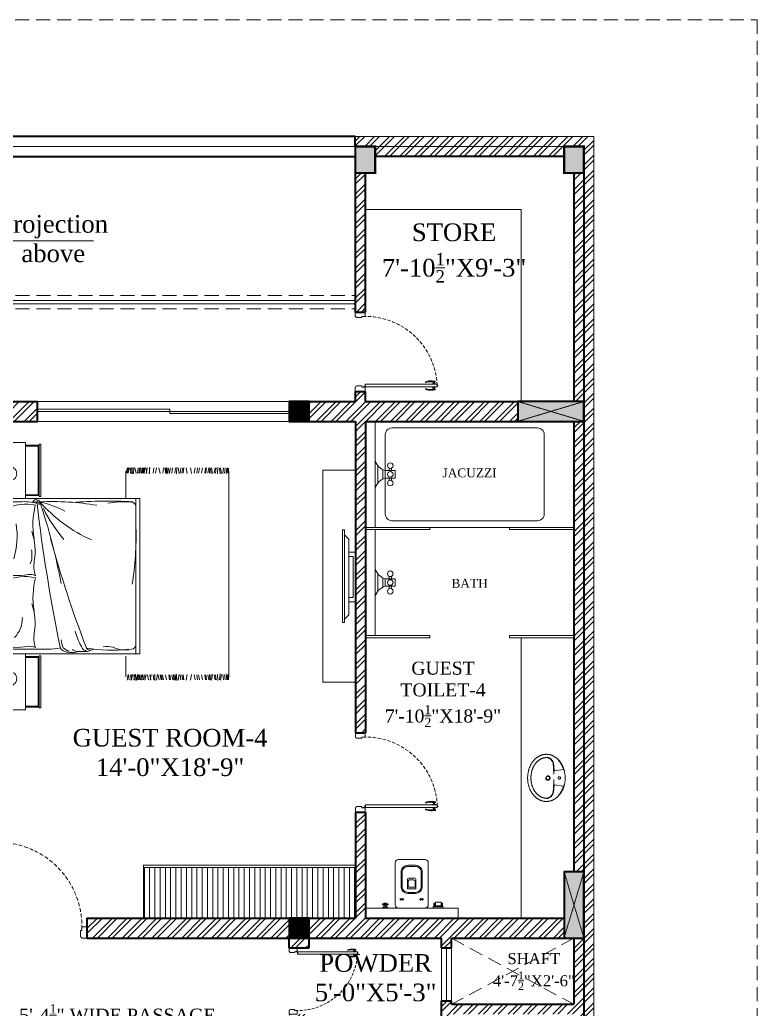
# Model space of a CAD drawing. Header units: inches. Extents: x -61 to 4103, y -308 to 989.
# Drawn here: x 2317.7 to 2651.7, y 540.9 to 989.1 of the extents above; entities that cross this region are included whole.
import ezdxf

# ---------------------------------------------------------------- set-up
doc = ezdxf.new("R2010")
doc.units = ezdxf.units.IN
doc.set_wipeout_variables(frame=1)
for name, pattern in [('$0$$0$$0$HIDDEN', [9.525, 6.35, -3.175]), ('$2$$0$HIDDEN', [0.375, 0.25, -0.125]), ('AR-01-R0-COLUMN LAYOUT$0$$0$HIDDEN', [0.375, 0.25, -0.125]), ('AR-01-R0-COLUMN LAYOUT$0$HIDDEN', [9.525, 6.35, -3.175])]:
    doc.linetypes.add(name, pattern=pattern)
doc.layers.get('0').update_dxf_attribs({"lineweight": 0})
for name, color, linetype, lineweight in [('A-BOUNDARY', 226, 'Continuous', 35), ('A-DOOR', 34, 'Continuous', 13), ('A-FIXTURE', 30, 'Continuous', 13), ('A-HATCH', 8, 'Continuous', 0), ('A-HIDDEN', 8, '$2$$0$HIDDEN', 9), ('A-PROJECTION', 4, '$0$$0$$0$HIDDEN', 9), ('A-STAIR', 5, 'Continuous', 9), ('A-TEXT', 2, 'Continuous', 13), ('A-WALL', 1, 'Continuous', 35), ('A-WINDOW', 4, 'Continuous', 9), ('AR-01-R0-COLUMN LAYOUT$0$A-COMMON WALL', 1, 'Continuous', 0), ('AR-01-R0-COLUMN LAYOUT$0$S-BEAM PLINTH', 3, 'AR-01-R0-COLUMN LAYOUT$0$HIDDEN', 9), ('AR-01-R0-COLUMN LAYOUT$0$S-COLUMN FIRST FLOOR', 6, 'Continuous', 40), ('AR-01-R0-COLUMN LAYOUT$0$S-COLUMN GROUND FLOOR', 6, 'Continuous', 40), ('AR-01-R0-COLUMN LAYOUT$0$S-COLUMN HATCH FIRST FLOOR', 8, 'Continuous', 9), ('AR-01-R0-COLUMN LAYOUT$0$S-COLUMN HATCH GROUND FLOOR', 8, 'Continuous', 9), ('AR-01-R0-COLUMN LAYOUT$0$S-COLUMN HATCH SECOND FLOOR', 8, 'Continuous', 9), ('AR-01-R0-COLUMN LAYOUT$0$S-COLUMN S.F. HIDDEN', 8, 'AR-01-R0-COLUMN LAYOUT$0$$0$HIDDEN', 9), ('AR-01-R0-COLUMN LAYOUT$0$S-COLUMN SECOND FLOOR', 6, 'Continuous', 40), ('AR-01-R0-COLUMN LAYOUT$0$S-COLUMN TERRACE FLOOR HIDDEN', 8, 'AR-01-R0-COLUMN LAYOUT$0$$0$HIDDEN', 9)]:
    doc.layers.add(name, color=color, linetype=linetype, lineweight=lineweight)
doc.layers.add('A-FURNITURE', color=35, linetype='Continuous', lineweight=13, true_color=0xab6a54)
doc.styles.add('$1$$0$STYLE1', font='romantic.ttf', dxfattribs={"height": 6})
doc.styles.get("Standard").update_dxf_attribs({"font": 'arial.ttf', "height": 9})
doc.dimstyles.get("Standard").update_dxf_attribs({"dimtxt": 18, "dimasz": 6, "dimexe": 0, "dimexo": 6, "dimgap": 0.09, "dimtad": 0, "dimtih": 1, "dimtoh": 1, "dimdec": 1, "dimzin": 0, "dimdsep": 46, "dimlunit": 4, "dimtxsty": 'Standard', "dimblk": 'OBLIQUE', "dimcen": 0.09, "dimclrd": 256, "dimclre": 256, "dimclrt": 256, "dimadec": 0, "dimazin": 0, "dimtfac": 1, "dimtdec": 1, "dimtofl": 0, "dimtmove": 1, "dimatfit": 3, "dimfxl": 1, "dimtolj": 1, "dimtzin": 0, "dimlwd": -1, "dimlwe": -1, "dimarcsym": 0})
pattern_1 = [(45, (1377.729, -0.0001), (-3.367596, 3.367596), []), (45, (1379.974, -0.0001), (-3.367596, 3.367596), [])]

# ---------------------------------------------------------------- blocks, each defined once
blk = doc.blocks.new('$1$$0$handle_')
for p, q in [((-0.75, 0), (0.75, 0)), ((-3.84, -0.87), (-3.85, -0.92)), ((-0.75, -0.13), (-0.75, 0)), ((-0.75, -0.13), (0.75, -0.13)), ((-0.31, -0.13), (-0.31, -0.13)), ((0.3, -0.96), (-0.3, -0.96)), ((-0.29, -0.15), (0.29, -0.15)), ((-0.25, -0.9), (-0.25, -0.15)), ((-0.25, -0.9), (0.25, -0.9)), ((0.25, -0.9), (0.25, -0.15)), ((0.3, -0.96), (0.34, -0.95)), ((0.31, -0.13), (0.31, -0.13)), ((0.65, -1.05), (0.65, -1.23)), ((0.75, -0.13), (0.75, 0))]:
    blk.add_line(p, q)
for centre, radius, start, end in [((-3.78, -0.93), 0.0769, 167.6781, 262.0686), ((-3.77, -0.88), 0.0769, 88.2493, 167.6781), ((-0.3, -1.42), 0.464, 90.2821, 130.7273), ((-0.29, -0.13), 0.0185, 180, 270), ((-0.25, -0.96), 0.0532, 90, 180), ((0.25, -0.96), 0.0532, 0, 90), ((0.29, -0.13), 0.0185, 270, 360), ((0.42, -1.42), 0.478, 67.3956, 98.7522), ((0.57, -1.23), 0.0769, 278.1759, 360), ((0.57, -1.05), 0.0769, 360, 67.3956)]:
    blk.add_arc(centre, radius, start, end)
for points, knots in [([(0.58, -1.31), (0.24, -1.36), (-0.53, -1.5), (-2.81, -1.58), (-3.62, -1.04), (-3.78, -1.01), (-3.79, -1.01)], [0.064651, 0.064651, 0.064651, 0.064651, 0.450521, 1.832326, 2.246212, 2.27179, 2.27179, 2.27179, 2.27179]), ([(-0.6, -1.07), (-0.61, -1.07), (-0.62, -1.07), (-0.77, -1.09), (-0.93, -1.1), (-2.42, -1.12), (-2.75, -1.11), (-3.06, -1.04), (-3.11, -1.02), (-3.21, -0.99), (-3.25, -0.97), (-3.37, -0.91), (-3.43, -0.88), (-3.56, -0.84), (-3.61, -0.82), (-3.7, -0.81), (-3.73, -0.81), (-3.77, -0.81)], [0.667145, 0.667145, 0.667145, 0.667145, 0.681098, 0.681098, 1.004571, 1.004571, 1.651515, 1.651515, 1.812419, 1.812419, 1.988171, 1.988171, 2.163922, 2.163922, 2.251194, 2.251194, 2.323653, 2.323653, 2.323653, 2.323653])]:
    blk.add_open_spline(points, degree=3, knots=knots)
blk = doc.blocks.new("$1$$0$d3'")
at = {"layer": 'A-DOOR'}
for p, q in [((-3.36, 4.49), (-3.36, 37.09)), ((-2.11, 37.09), (-3.36, 37.09)), ((-2.58, 37.09), (-2.58, 37.43)), ((-2.11, 4.49), (-2.11, 37.09)), ((-36, 0), (-36, 4.4)), ((-34.03, 4.4), (-36, 4.4)), ((-34.03, 4.4), (-34.03, 2.9)), ((-3.36, 4.49), (-2.11, 4.49)), ((-2.03, 4.4), (-2.03, 2.9)), ((-2, 4.4), (0, 4.4)), ((-0.75, 4.4), (-0.75, 4.4)), ((-0.75, 4.4), (-0.75, 4.4)), ((0, 0), (0, 4.4)), ((-34.03, 0), (-36, 0)), ((-34.03, 2.9), (-33.53, 2.9)), ((-34.03, 0.14), (-34.03, 0)), ((-33.53, 0.5), (-33.67, 0.5)), ((-33.53, 2.9), (-33.53, 0.5)), ((-2.03, 2.9), (-2.53, 2.9)), ((-2.53, 2.9), (-2.53, 0.5)), ((-2.53, 0.5), (-2.4, 0.5)), ((-2.03, 0.14), (-2.03, 0)), ((-2.03, 0), (0, 0))]:
    blk.add_line(p, q, dxfattribs=at)
at = {"layer": 'A-DOOR', "lineweight": -3}
for p, q in [((-35.5, 4.4), (-35.5, 4.4)), ((-2.08, 4.49), (-2.95, 4.49)), ((-2.95, 4.47), (-2.95, 4.49)), ((-2.08, 4.47), (-2.95, 4.47)), ((-2.02, 4.41), (-2.02, 3.54)), ((-2, 4.41), (-2, 3.54)), ((-2.02, 3.54), (-2, 3.54))]:
    blk.add_line(p, q, dxfattribs=at)
blk.add_circle((-2.02, 4.47), 0.0663, dxfattribs=at)
at = {"layer": 'A-DOOR', "linetype": '$2$$0$HIDDEN', "ltscale": 6}
blk.add_arc((-1.47, 4.55), 32.56, 92.2361, 180.2684, dxfattribs=at)
at = {"layer": 'A-DOOR'}
for centre, radius, start, end in [((-2.58, 37.09), 0.337, 90, 180), ((-34.03, 0.5), 0.362, 270, 0), ((-2.03, 0.5), 0.362, 180, 270)]:
    blk.add_arc(centre, radius, start, end, dxfattribs=at)
at = {"layer": 'A-DOOR', "extrusion": (0, 0, -1), "zscale": -1, "rotation": 90}
blk.add_blockref('$1$$0$handle_', (3.36, 35.59), dxfattribs=at)
at = {"layer": 'A-DOOR', "rotation": 90}
blk.add_blockref('$1$$0$handle_', (-2.11, 35.59), dxfattribs=at)
blk = doc.blocks.new('_Oblique')
at = {"color": 0, "linetype": 'ByBlock', "lineweight": -2}
blk.add_line((-0.5, -0.5), (0.5, 0.5), dxfattribs=at)
blk = doc.blocks.new('$1$$0$AK-BASE PLANS$0$$0$$0$Health Faucet-plan')
for p, q in [((0, 50.8), (69.9, 50.8)), ((12.5, 44.4), (57.4, 44.4)), ((47.1, 31.7), (22.9, 31.7)), ((25.4, 15.9), (19.1, 15.9)), ((25.4, 9.5), (19.1, 9.5)), ((44.4, 15.9), (50.8, 15.9)), ((44.4, 9.5), (50.8, 9.5))]:
    blk.add_line(p, q)
blk.add_lwpolyline([(25.4, 25.4), (25.4, 0), (44.4, 0), (44.4, 25.4)], close=True)
for centre in [(12.7, 12.7), (34.9, 12.7), (57.2, 12.7)]:
    blk.add_circle(centre, 7.1)
for centre, start, end in [((-9.5, 15.9), 15.2551, 74.7449), ((79.4, 15.9), 105.2551, 164.7449)]:
    blk.add_arc(centre, 36.2, start, end)
blk = doc.blocks.new('$0$AK-BASE PLANS$0$$0$$0$aalisie dot')
at = {"ltscale": 0.6}
for p, q in [((326403.3, 156595.6), (326409.2, 156595.6)), ((326406.4, 156598.9), (326406.4, 156592.2)), ((326410.4, 156595.6), (326416.4, 156595.6)), ((326413.6, 156598.9), (326413.6, 156592.2)), ((326472.3, 156595.6), (326478.3, 156595.6)), ((326475.4, 156598.9), (326475.4, 156592.2)), ((326479.5, 156595.6), (326485.4, 156595.6)), ((326482.6, 156598.9), (326482.6, 156592.2))]:
    blk.add_line(p, q, dxfattribs=at)
for points in [[(326399.1, 156626.5), (326490.5, 156626.5, -0.414214), (326502.5, 156614.5), (326502.5, 156468.6, -0.414214), (326490.5, 156456.6), (326399.1, 156456.6, -0.414214), (326387.1, 156468.6), (326387.1, 156614.5, -0.414214)], [(326431.4, 156575.1), (326457.7, 156575.1, -0.414214), (326481.7, 156551.1), (326481.7, 156500.8, -0.414214), (326457.7, 156476.8), (326431.4, 156476.8, -0.414214), (326407.4, 156500.8), (326407.4, 156551.1, -0.414214)], [(326431.4, 156571.3), (326457.7, 156571.3, -0.414214), (326477.9, 156551.1), (326477.9, 156500.8, -0.414214), (326457.7, 156480.7), (326431.4, 156480.7, -0.414214), (326411.3, 156500.8), (326411.3, 156551.1, -0.414214)], [(326432.7, 156559.4), (326456.6, 156559.4, -0.414214), (326459.6, 156556.4), (326459.6, 156527.5, -0.414214), (326453.6, 156521.5), (326435.7, 156521.5, -0.414214), (326429.7, 156527.5), (326429.7, 156556.4, -0.414214)], [(326435.1, 156553.4), (326454.1, 156553.5, -0.415414), (326457.1, 156550.5), (326457.1, 156533.6, -0.413014), (326451.1, 156527.6), (326438.1, 156527.6, -0.415414), (326432.1, 156533.6), (326432.1, 156550.4, -0.413014)]]:
    blk.add_lwpolyline(points, format="xyb", close=True, dxfattribs=at)
for centre in [(326406.4, 156595.6), (326413.6, 156595.6), (326475.4, 156595.6), (326482.6, 156595.6)]:
    blk.add_circle(centre, 2.41, dxfattribs=at)
blk = doc.blocks.new('$0$AK-BASE PLANS$0$$0$$0$Health Faucet-plan')
for p, q in [((0, 50.8), (69.9, 50.8)), ((12.5, 44.4), (57.4, 44.4)), ((25.4, 15.9), (19.1, 15.9)), ((25.4, 9.5), (19.1, 9.5)), ((47.1, 31.7), (22.9, 31.7)), ((44.4, 15.9), (50.8, 15.9)), ((44.4, 9.5), (50.8, 9.5))]:
    blk.add_line(p, q)
blk.add_lwpolyline([(25.4, 25.4), (25.4, 0), (44.4, 0), (44.4, 25.4)], close=True)
for centre in [(12.7, 12.7), (34.9, 12.7), (57.2, 12.7)]:
    blk.add_circle(centre, 7.1)
for centre, start, end in [((-9.5, 15.9), 15.2551, 74.7449), ((79.4, 15.9), 105.25512, 164.74488)]:
    blk.add_arc(centre, 36.2, start, end)
blk = doc.blocks.new('$0$AK-BASE PLANS$0$$0$$0$A$C0BFF59D6')
at = {"linetype": 'Continuous'}
blk.add_wipeout([(19, 9), (75, 9), (75, 28), (71, 28), (71, 32), (93, 32), (93, 118), (38, 118), (38, 32), (61, 32), (61, 28), (56, 28), (56, 19), (19, 19), (19, 131), (56, 131), (56, 122), (61, 122), (61, 118), (71, 118), (71, 122), (75, 122), (75, 141), (19, 141), (19, 150), (0, 150), (0, 0), (19, 0)], dxfattribs=at)
for p, q in [((19, 141), (75, 141)), ((56, 131), (19, 131)), ((56, 19), (19, 19)), ((19, 9), (75, 9)), ((56, 122), (56, 131)), ((75, 122), (56, 122)), ((56, 28), (56, 19)), ((75, 28), (56, 28)), ((61, 122), (61, 118)), ((61, 32), (61, 28)), ((71, 122), (71, 118)), ((71, 32), (71, 28)), ((75, 141), (75, 122)), ((75, 9), (75, 28))]:
    blk.add_line(p, q)
for points in [[(19, 150), (0, 150), (0, 0), (19, 0)], [(93, 32), (38, 32), (38, 118), (93, 118)]]:
    blk.add_lwpolyline(points, close=True)
blk = doc.blocks.new('$0$AK-BASE PLANS$0$$0$$0$WA. CLOSET')
at = {"ltscale": 0.7, "extrusion": (0, 0, -1)}
for name, p, xscale, yscale, zscale, rotation in [('$0$AK-BASE PLANS$0$$0$$0$A$C0BFF59D6', (604390.94, 687904.28), 0.0299828199204082, 0.0299828199204082, -0.0299828199204082, 359.9999767286116), ('$0$AK-BASE PLANS$0$$0$$0$aalisie dot', (624743.16, 645475.92), 0.1299411421641707, 0.1299411421641707, -0.1299411421641707, 90)]:
    blk.add_blockref(name, p, dxfattribs=dict(at, xscale=xscale, yscale=yscale, zscale=zscale, rotation=rotation))
at = {"ltscale": 0.7, "xscale": 0.0449742297225058, "yscale": 0.0449742297225058, "zscale": 0.0449742297225058, "rotation": 270}
blk.add_blockref('$0$AK-BASE PLANS$0$$0$$0$Health Faucet-plan', (-604393.22, 687884.1), dxfattribs=at)
blk = doc.blocks.new('$1$$0$DC XVS')
at = {"linetype": '$2$$0$HIDDEN', "ltscale": 20}
blk.add_lwpolyline([(42965.79, -4769.5, -0.120605), (42968.95, -4770.26, -0.10507), (42971.81, -4772.61, -0.088649), (42973.64, -4775.97, -0.079738), (42974.32, -4780.16, -0.079738), (42973.66, -4784.36, -0.088649), (42971.85, -4787.73, -0.10507), (42968.99, -4790.09, -0.120605), (42965.84, -4790.87, -0.120605), (42962.69, -4790.11, -0.10507), (42959.82, -4787.75, -0.088649), (42958, -4784.39, -0.079738), (42957.32, -4780.2, -0.079738), (42957.98, -4776.01, -0.088649), (42959.79, -4772.64, -0.10507), (42962.65, -4770.27, -0.120605)], format="xyb", close=True, dxfattribs=at)
for points in [[(42966.19, -4789.36, -0.017243), (42965.84, -4789.37, -0.120605), (42963.38, -4788.78, -0.10507), (42961, -4786.82, -0.088649), (42959.42, -4783.92, -0.079738), (42958.82, -4780.2, -0.079738), (42959.41, -4776.48, -0.088649), (42960.97, -4773.57, -0.10507), (42963.34, -4771.6, -0.120605), (42965.8, -4771, -0.120605)], [(42971.32, -4772.31, -0.016805), (42971.7, -4772.76, -0.092161), (42973.52, -4776.2, -0.435128), (42973.39, -4776.43), (42969.68, -4776.98, -0.396344), (42969.27, -4776.55, 0.011856), (42969.06, -4773.81, 0.340407), (42965.81, -4770.81)], [(42971.32, -4788.06, 0.016805), (42971.7, -4787.61, 0.092161), (42973.52, -4784.17, 0.435128), (42973.39, -4783.93), (42969.68, -4783.39, 0.44775), (42969.3, -4783.66, -0.015365), (42969.02, -4786.93, -0.272514), (42966.23, -4789.54, -0.272514)]]:
    blk.add_lwpolyline(points, format="xyb", dxfattribs=at)
for centre, radius in [((42966.47, -4780.14), 0.991), ((42966.47, -4780.14), 0.789), ((42971.72, -4780.18), 0.542)]:
    blk.add_circle(centre, radius, dxfattribs=at)
for centre, radius, start, end in [((42965.51, -4774.37), 3.38, 1.2814, 85.1225), ((42908.69, -4780.33), 60.51, 353.7877, 5.7231), ((42965.4, -4785.87), 3.58, 282.7297, 343.7047)]:
    blk.add_arc(centre, radius, start, end, dxfattribs=at)
blk = doc.blocks.new('$0$A$C0B687EDD')
at = {"color": 8}
for p, q in [((54.97, 134.52), (55.56, 131.41)), ((56.09, 134.37), (55.65, 131.56)), ((57.28, 134.37), (56.83, 131.56)), ((56.98, 134.52), (57.58, 131.41)), ((57.34, 134.52), (57.93, 131.41)), ((59.02, 134.37), (58.58, 131.56)), ((58.61, 134.52), (59.21, 131.41)), ((59.86, 134.37), (59.41, 131.56)), ((59.61, 134.67), (59.46, 131.26)), ((59.95, 134.52), (60.54, 131.41)), ((60.35, 134.52), (60.95, 131.41)), ((61.19, 134.37), (60.75, 131.56)), ((61.83, 134.37), (61.39, 131.56)), ((61.87, 134.37), (61.43, 131.56)), ((62.23, 134.37), (61.78, 131.56)), ((63.06, 134.37), (62.61, 131.56)), ((62.76, 134.52), (63.35, 131.41)), ((63.86, 134.37), (63.41, 131.56)), ((64.8, 134.37), (64.35, 131.56)), ((64.61, 134.52), (65.2, 131.41)), ((66.53, 134.37), (66.09, 131.56)), ((67.72, 134.37), (67.27, 131.56)), ((67.42, 134.52), (68.01, 131.41)), ((69.46, 134.37), (69.01, 131.56)), ((70.05, 134.67), (69.9, 131.26)), ((70.79, 134.52), (71.38, 131.41)), ((72.27, 134.37), (71.83, 131.56)), ((73.31, 134.37), (72.86, 131.56)), ((73.9, 134.37), (73.46, 131.56)), ((74.64, 134.37), (74.2, 131.56)), ((76.27, 134.37), (75.83, 131.56)), ((77.9, 134.37), (77.46, 131.56)), ((78.49, 134.37), (78.05, 131.56)), ((79.68, 134.37), (79.23, 131.56)), ((80.21, 134.4), (80.02, 131.48)), ((80.42, 134.52), (81.01, 131.41)), ((81.23, 134.37), (80.78, 131.56)), ((81.16, 134.52), (81.75, 131.41)), ((81.82, 134.67), (81.67, 131.26)), ((82.56, 134.52), (83.15, 131.41)), ((84.04, 134.37), (83.6, 131.56)), ((85.08, 134.37), (84.63, 131.56)), ((85.67, 134.37), (85.23, 131.56)), ((86.86, 134.52), (87.45, 131.41)), ((89.23, 134.52), (89.82, 131.41)), ((91.74, 134.37), (91.3, 131.56)), ((93.08, 134.37), (92.63, 131.56)), ((94.12, 134.37), (93.67, 131.56)), ((95.74, 134.37), (95.3, 131.56)), ((97.37, 134.37), (96.93, 131.56)), ((97.97, 134.37), (97.52, 131.56)), ((99.15, 134.37), (98.71, 131.56)), ((99.68, 134.4), (99.49, 131.48)), ((99.89, 134.52), (100.48, 131.41)), ((100.63, 134.52), (101.23, 131.41)), ((102.56, 134.37), (102.11, 131.56)), ((103.15, 134.37), (102.71, 131.56)), ((104.04, 134.67), (103.89, 131.26)), ((104.99, 134.28), (105.26, 131.14)), ((105.52, 134.52), (106.11, 131.41)), ((107.08, 134.4), (106.82, 131.4)), ((108.04, 134.37), (107.6, 131.56)), ((108.86, 134.32), (108.64, 131.18)), ((109.23, 134.37), (109.23, 131.71)), ((109.74, 134.28), (109.78, 131.36)), ((54.23, 132.7), (54.23, 121.49)), ((109.91, 132.7), (109.91, 21.45)), ((54.23, 36.25), (54.23, 21.45)), ((55.04, 19.78), (54.6, 22.59)), ((55.58, 19.78), (55.14, 22.59)), ((56.08, 19.78), (55.63, 22.59)), ((56.52, 19.63), (57.11, 22.74)), ((57.21, 19.78), (56.77, 22.59)), ((57.26, 19.78), (56.82, 22.59)), ((57.26, 19.78), (56.82, 22.59)), ((57.8, 19.48), (57.66, 22.89)), ((58.74, 19.78), (58.3, 22.59)), ((58.6, 19.48), (58.45, 22.89)), ((59.24, 19.63), (59.84, 22.74)), ((60.97, 19.78), (60.52, 22.59)), ((61.76, 19.78), (61.32, 22.59)), ((62.3, 19.78), (61.85, 22.59)), ((63.1, 19.78), (62.65, 22.59)), ((63.6, 19.78), (63.15, 22.59)), ((63.63, 19.63), (64.22, 22.74)), ((64.13, 19.78), (63.69, 22.59)), ((64.64, 19.78), (64.19, 22.59)), ((65.08, 19.63), (65.67, 22.74)), ((65.76, 19.78), (65.32, 22.59)), ((65.82, 19.78), (65.38, 22.59)), ((65.82, 19.78), (65.38, 22.59)), ((67.3, 19.78), (66.86, 22.59)), ((67.15, 19.48), (67.01, 22.89)), ((69.52, 19.78), (69.08, 22.59)), ((70.86, 19.78), (70.41, 22.59)), ((72.19, 19.63), (72.78, 22.74)), ((74.71, 19.78), (74.26, 22.59)), ((75.3, 19.63), (75.89, 22.74)), ((75.89, 19.63), (76.49, 22.74)), ((76.49, 19.63), (77.08, 22.74)), ((77.23, 19.63), (77.82, 22.74)), ((78.41, 19.78), (77.97, 22.59)), ((79.6, 19.78), (79.15, 22.59)), ((81.23, 19.78), (80.78, 22.59)), ((81.82, 19.48), (81.67, 22.89)), ((82.56, 19.63), (83.15, 22.74)), ((84.04, 19.78), (83.6, 22.59)), ((85.08, 19.78), (84.63, 22.59)), ((85.67, 19.78), (85.23, 22.59)), ((86.86, 19.63), (87.45, 22.74)), ((89.23, 19.63), (89.82, 22.74)), ((91.74, 19.78), (91.3, 22.59)), ((93.08, 19.78), (92.63, 22.59)), ((94.12, 19.78), (93.67, 22.59)), ((95.74, 19.78), (95.3, 22.59)), ((97.37, 19.78), (96.93, 22.59)), ((97.97, 19.78), (97.52, 22.59)), ((99.15, 19.78), (98.71, 22.59)), ((99.68, 19.75), (99.49, 22.67)), ((99.89, 19.63), (100.48, 22.74)), ((100.63, 19.63), (101.23, 22.74)), ((102.56, 19.78), (102.11, 22.59)), ((103.15, 19.78), (102.71, 22.59)), ((104.04, 19.48), (103.89, 22.89)), ((104.99, 19.87), (105.26, 23.01)), ((105.52, 19.63), (106.11, 22.74)), ((107.08, 19.75), (106.82, 22.75)), ((108.04, 19.78), (107.6, 22.59)), ((108.86, 19.83), (108.64, 22.98)), ((109.23, 19.78), (109.23, 22.44)), ((109.74, 19.87), (109.78, 22.79))]:
    blk.add_line(p, q, dxfattribs=at)
blk = doc.blocks.new('$0$A$C30F54236')
at = {"true_color": 0xc2c2c2}
for points in [[(5.54, 155.54), (5.54, 152.89), (8.21, 152.89, -0.019811), (7.22, 155.02), (7.67, 155.02, 0.019811), (8.66, 152.89), (10.13, 152.89), (10.13, 155.54)], [(5.54, 25.03), (5.54, 27.68), (8.21, 27.68, 0.019811), (7.22, 25.55), (7.67, 25.55, -0.019811), (8.66, 27.68), (10.13, 27.68), (10.13, 25.03)]]:
    blk.add_hatch(color=9, dxfattribs=at).paths.add_polyline_path(points)
at = {"linetype": 'Continuous'}
h = blk.add_hatch(color=256, dxfattribs=at)
h.dxf.hatch_style = 1
h.set_gradient(color1=(167, 169, 175), one_color=1, tint=1)
h.paths.add_polyline_path([(7.67, 155.02), (7.22, 155.02, 0.087529), (12.78, 146.36, -0.076338), (13, 146.61, -0.084644)])
h = blk.add_hatch(color=256, dxfattribs=at)
h.dxf.hatch_style = 1
h.set_gradient(color1=(37, 40, 142), tint=1, name='INVSPHERICAL')
h.paths.add_polyline_path([(14.81, 145.76, 1), (12.6, 145.76, 1)])
h = blk.add_hatch(color=256, dxfattribs=at)
h.dxf.hatch_style = 1
h.set_gradient(color1=(167, 169, 175), one_color=1, tint=1)
h.paths.add_polyline_path([(7.67, 25.55), (7.22, 25.55, -0.087529), (12.78, 34.22, 0.076338), (13, 33.97, 0.084644)])
h = blk.add_hatch(color=256, dxfattribs=at)
h.dxf.hatch_style = 1
h.set_gradient(color1=(37, 40, 142), tint=1, name='INVSPHERICAL')
h.paths.add_polyline_path([(14.81, 34.82, -1), (12.6, 34.82, -1)])
for p, q in [((22.26, 162.57), (0, 162.57)), ((0, 162.57), (0, 132.33)), ((22.26, 132.33), (22.26, 162.57)), ((22.26, 161.09), (29.68, 161.09)), ((22.26, 160.6), (29.68, 160.6)), ((29.18, 160.6), (29.18, 134.31)), ((29.68, 133.32), (29.68, 161.58)), ((29.68, 161.58), (30.57, 161.58)), ((30.57, 161.58), (30.57, 133.32)), ((22.26, 134.31), (29.68, 134.31)), ((22.26, 133.81), (29.68, 133.81)), ((0, 48.25), (0, 132.33)), ((0, 132.33), (84.16, 132.33)), ((2.13, 48.25), (2.13, 132.33)), ((34.55, 129.85), (4.11, 129.85)), ((30.57, 133.32), (29.68, 133.32)), ((55.46, 131.09), (50.6, 131.09)), ((56.31, 130.94), (59.25, 129.85)), ((82.03, 48.25), (82.03, 132.33)), ((84.16, 48.25), (84.16, 132.33)), ((0, 48.25), (84.16, 48.25)), ((0, 18), (0, 48.25)), ((22.26, 48.25), (22.26, 18)), ((22.26, 46.76), (29.68, 46.76)), ((22.26, 46.27), (29.68, 46.27)), ((29.18, 19.98), (29.18, 46.27)), ((29.68, 47.26), (29.68, 18.99)), ((30.57, 47.26), (29.68, 47.26)), ((30.57, 18.99), (30.57, 47.26)), ((22.26, 18), (0, 18)), ((22.26, 19.98), (29.68, 19.98)), ((22.26, 19.48), (29.68, 19.48)), ((29.68, 18.99), (30.57, 18.99))]:
    blk.add_line(p, q)
for p, q in [((7.22, 155.02), (7.67, 155.02)), ((7.22, 25.55), (7.67, 25.55))]:
    blk.add_line(p, q, dxfattribs=at)
for points in [[(8.34, 152.65), (5.3, 152.65), (5.3, 155.72), (10.37, 155.72), (10.37, 152.65), (8.79, 152.65)], [(8.21, 152.89), (5.54, 152.89), (5.54, 155.54), (10.13, 155.54), (10.13, 152.89), (8.66, 152.89)], [(8.21, 152.89), (8.2, 152.89)], [(8.34, 152.65), (8.33, 152.65)], [(8.34, 27.92), (5.3, 27.92), (5.3, 24.85), (10.37, 24.85), (10.37, 27.92), (8.79, 27.92)], [(8.21, 27.68), (5.54, 27.68), (5.54, 25.03), (10.13, 25.03), (10.13, 27.68), (8.66, 27.68)], [(8.21, 27.68), (8.2, 27.68)], [(8.34, 27.92), (8.33, 27.92)]]:
    blk.add_lwpolyline(points, dxfattribs=at)
for centre in [(13.71, 145.76), (13.71, 34.82)]:
    blk.add_circle(centre, 1.1, dxfattribs=at)
for centre, radius, start, end in [((34.56, 166.45), 29.63, 202.6879, 222.697), ((35.01, 166.45), 29.63, 202.6879, 222.0407), ((13.71, 145.76), 3.81, 134.9473, 129.517), ((13.71, 34.82), 3.81, 230.483, 225.0527), ((34.56, 14.13), 29.63, 137.303, 157.3121), ((35.01, 14.13), 29.63, 137.9593, 157.3121)]:
    blk.add_arc(centre, radius, start, end, dxfattribs=at)
for centre, radius, start, end in [((4.11, 127.38), 2.47, 90, 143.1301), ((55.42, 122.57), 52.71, 173.1414, 192.4248), ((5.38, 132.08), 3.95, 234.3788, 285.1988), ((9.28, 117.72), 10.93, 77.312, 105.1988), ((17.31, 90.85), 37.95, 80.3711, 104.26), ((24.72, 134.53), 6.35, 260.3711, 296.9649), ((44.03, 123.64), 17.24, 162.3598, 189.3926), ((959.93, -58.92), 937.88, 168.47703, 173.27201), ((34.13, 98.44), 31.42, 77.089, 89.2313), ((688.47, -112.06), 677.63, 159.18683, 164.40799), ((44.34, 127.73), 3.46, 102.8827, 168.3869), ((53.2, 124.06), 11.61, 155.0339, 176.464), ((46.55, 125.78), 5.01, 94.6849, 140.5984), ((47.49, 113.97), 17.58, 76.9286, 102.8827), ((50.92, 125.77), 5.33, 86.6017, 127.7302), ((79.65, 112.89), 31.24, 148.0112, 166.8651), ((55.05, 128.31), 2.2, 89.0101, 149.2976), ((57.4, 127.9), 2.47, 69.7541, 160.6724), ((69.33, 41.26), 89.01, 84.4343, 99.0878), ((55.46, 128.62), 2.47, 69.7541, 90), ((55.46, 128.62), 2.47, 69.7541, 90), ((66.36, 144.88), 16.49, 262.4747, 281.3425), ((76.33, 114.14), 16.04, 78.3719, 114.7739), ((79.56, 127.38), 2.47, 360, 90), ((6.02, 113.18), 14.56, 357.8295, 45.0098), ((-3.88, 115.72), 31.32, 340.3559, 9.3926), ((74.6, 97.18), 71.82, 164.8925, 184.682), ((69.15, 101.94), 42.83, 170.3266, 194.5973), ((4.52, 87.53), 4.07, 65.7877, 111.7124), ((9.62, 98.87), 8.36, 245.7877, 292.8808), ((22.03, 115.73), 25.23, 245.118, 282.9862), ((14.52, 87.25), 4.25, 69.0161, 112.8808), ((-253.26, 147.62), 299.55, 340.9969, 349.728), ((-75.69, 68.64), 157.79, 358.3066, 9.4832), ((94.09, 80.97), 91.46, 174.3095, 188.9414), ((5.38, 93.25), 3.95, 234.3788, 285.1988), ((9.28, 78.89), 10.93, 77.312, 105.1988), ((17.31, 52.02), 37.95, 80.3711, 104.26), ((24.72, 95.7), 6.35, 260.3711, 296.9649), ((44.03, 84.81), 17.24, 162.3598, 189.3926), ((-23.23, 68.73), 40.96, 350.432, 17.2702), ((13.09, 78.83), 12.7, 347.148, 22.3825), ((-4.85, 76.81), 32.29, 340.6572, 9.2501), ((45.69, 57.45), 42.97, 161.0292, 188.0146), ((70.23, 62.54), 43.96, 170.1438, 194.1009), ((92.31, -5.18), 83.31, 114.3833, 138.4532), ((123.99, 5.02), 104.17, 141.0376, 152.0856), ((22.68, 76.46), 25.12, 243.3319, 281.2891), ((13.1, 116.73), 68.75, 284.1894, 296.3096), ((4.11, 52.7), 2.47, 216.8699, 270), ((10.69, 27.08), 25.52, 82.4611, 107.1991), ((5.17, -633.13), 683.36, 88.8115, 90.08963), ((21.54, 75.47), 25.48, 265.0554, 285.8557), ((28.12, 50.98), 2.05, 196.3005, 333.9382), ((27.5, 51.17), 1.03, 219.3958, 348.1256), ((27.63, 51.57), 2.05, 292.6052, 4.4989), ((36.44, 198.18), 148.24, 267.4941, 279.5094), ((66.31, 274.56), 224.89, 265.2366, 273.5679), ((75.64, 98.07), 48.01, 259.3769, 274.6915), ((79.56, 52.7), 2.47, 270, 360)]:
    blk.add_arc(centre, radius, start, end)
at = {"color": 8}
blk.add_blockref('$0$A$C0B687EDD', (22.26, 12), dxfattribs=at)

msp = doc.modelspace()

# ---------------------------------------------------------------- hatches: boundary and pattern name
at = {"layer": 'A-FURNITURE'}
h = msp.add_hatch(dxfattribs=at)
h.set_pattern_fill('ANSI31', color=256, scale=0.75, angle=45)
h.set_pattern_definition([(90, (2421.7288, 593.689), (-2.38125, 4e-16), [])])
h.paths.add_polyline_path([(2373.73, 605.19), (2469.73, 605.19), (2469.73, 582.19), (2373.73, 582.19)])
at = {"layer": 'A-HATCH'}
h = msp.add_hatch(dxfattribs=at)
h.set_pattern_fill('ANSI32', color=256, scale=0.5)
h.set_pattern_definition([(45, (2508.729, 468.0944), (-3.367596, 3.367596), []), (45, (2510.974, 468.0944), (-3.367596, 3.367596), [])])
h.paths.add_polyline_path([(2469.66, 936.19), (2577.73, 936.19), (2577.73, 0), (2573.23, 0), (2573.23, 24), (2568.73, 24), (2568.73, 267.19), (2573.23, 267.19), (2573.23, 285.19), (2568.73, 285.19), (2568.73, 420.19), (2573.23, 420.19), (2573.23, 438.19), (2568.73, 438.19), (2568.73, 538.69), (2513.23, 538.69), (2513.23, 501.19), (2444.23, 501.19), (2444.23, 486.19), (2448.73, 486.19), (2448.73, 459.19), (2444.23, 459.19), (2444.23, 444.19), (2439.73, 444.19), (2439.73, 538.69), (2448.72, 538.69), (2448.73, 510.19), (2508.73, 510.19), (2508.73, 544.69), (2513.23, 544.69), (2513.23, 543.19), (2568.73, 543.19), (2568.73, 573.19), (2573.23, 573.19), (2573.23, 603.19), (2568.73, 603.19), (2568.73, 807.19), (2573.23, 807.19), (2573.23, 816.19), (2568.73, 816.19), (2568.73, 919.69), (2573.23, 919.69), (2573.23, 931.69), (2564.23, 931.69), (2564.23, 927.19), (2478.66, 927.19), (2478.66, 931.69), (2469.66, 931.69)])
h = msp.add_hatch(dxfattribs=at)
h.set_pattern_fill('ANSI32', color=256, scale=0.5)
h.set_pattern_definition(pattern_1)
h.paths.add_polyline_path([(2474.16, 919.69), (2469.66, 919.69), (2469.66, 856.69), (2474.16, 856.69)])
h = msp.add_hatch(dxfattribs=at)
h.set_pattern_fill('ANSI32', color=256, scale=0.5)
h.set_pattern_definition([(45, (2494.428, 741.9386), (-3.3676, 3.3676), []), (45, (2496.673, 741.9386), (-3.3676, 3.3676), [])])
edge = h.paths.add_edge_path()
edge.add_line((2445.63, 807.19), (2445.63, 816.19))
edge.add_line((2445.63, 816.19), (2469.66, 816.19))
edge.add_line((2469.66, 816.19), (2469.66, 820.69))
edge.add_line((2469.66, 820.69), (2474.16, 820.69))
edge.add_line((2474.16, 820.69), (2474.16, 816.19))
edge.add_line((2474.16, 816.19), (2543.23, 816.19))
edge.add_line((2543.23, 816.19), (2543.23, 807.19))
edge.add_line((2543.23, 807.19), (2474.23, 807.19))
edge.add_line((2474.23, 807.19), (2474.23, 666.19))
edge.add_line((2474.23, 666.19), (2469.73, 666.19))
edge.add_line((2469.73, 666.19), (2469.73, 807.19))
edge.add_line((2469.73, 807.19), (2445.63, 807.19))
h = msp.add_hatch(dxfattribs=at)
h.set_pattern_fill('ANSI32', color=256, scale=0.5)
h.set_pattern_definition(pattern_1)
h.paths.add_polyline_path([(2325.63, 816.19), (2301.59, 816.19), (2301.59, 807.19), (2325.63, 807.19)])
h = msp.add_hatch(dxfattribs=at)
h.set_pattern_fill('ANSI32', color=256, scale=0.5)
h.set_pattern_definition([(45, (2456.1614, 597.9387), (-3.3676, 3.3676), []), (45, (2458.4065, 597.9387), (-3.3676, 3.3676), [])])
h.paths.add_polyline_path([(2469.73, 630.19), (2474.23, 630.19), (2474.23, 582.19), (2489.23, 582.19), (2489.23, 582.19), (2547.96, 582.19), (2549.23, 582.19), (2564.23, 582.19), (2564.23, 573.19), (2513.23, 573.19), (2513.23, 568.69), (2508.73, 568.69), (2508.73, 573.19), (2448.73, 573.19), (2448.73, 568.69), (2439.73, 568.69), (2439.73, 573.19), (2348.09, 573.19), (2348.09, 582.19), (2469.73, 582.19)])
at = {"layer": 'AR-01-R0-COLUMN LAYOUT$0$S-COLUMN HATCH FIRST FLOOR', "linetype": 'ByBlock'}
h = msp.add_hatch(color=256, dxfattribs=at)
h.dxf.hatch_style = 1
h.paths.add_polyline_path([(2478.66, 919.69), (2478.66, 931.69), (2469.66, 931.69), (2469.66, 919.69)])
h = msp.add_hatch(color=256, dxfattribs=at)
h.dxf.hatch_style = 1
h.paths.add_polyline_path([(2564.23, 931.69), (2564.23, 919.69), (2573.23, 919.69), (2573.23, 931.69)])
h = msp.add_hatch(color=256, dxfattribs=at)
h.dxf.hatch_style = 1
h.paths.add_polyline_path([(2573.23, 807.19), (2573.23, 816.19), (2543.23, 816.19), (2543.23, 807.19)])
h = msp.add_hatch(color=256, dxfattribs=at)
h.dxf.hatch_style = 1
h.paths.add_polyline_path([(2573.23, 603.19), (2564.23, 603.19), (2564.23, 573.19), (2573.23, 573.19)])
at = {"layer": 'AR-01-R0-COLUMN LAYOUT$0$S-COLUMN HATCH GROUND FLOOR', "linetype": 'ByBlock'}
for points in [[(2478.66, 919.69), (2478.66, 931.69), (2469.66, 931.69), (2469.66, 919.69)], [(2564.23, 931.69), (2564.23, 919.69), (2573.23, 919.69), (2573.23, 931.69)], [(2573.23, 807.19), (2573.23, 816.19), (2543.23, 816.19), (2543.23, 807.19)], [(2573.23, 603.19), (2564.23, 603.19), (2564.23, 573.19), (2573.23, 573.19)]]:
    msp.add_hatch(color=256, dxfattribs=at).paths.add_polyline_path(points)
at = {"layer": 'AR-01-R0-COLUMN LAYOUT$0$S-COLUMN HATCH SECOND FLOOR', "linetype": 'ByBlock'}
h = msp.add_hatch(color=256, dxfattribs=at)
h.dxf.hatch_style = 1
h.paths.add_polyline_path([(2573.23, 807.19), (2573.23, 816.19), (2543.23, 816.19), (2543.23, 807.19)])
h = msp.add_hatch(color=256, dxfattribs=at)
h.dxf.hatch_style = 1
h.paths.add_polyline_path([(2573.23, 603.19), (2564.23, 603.19), (2564.23, 573.19), (2573.23, 573.19)])
at = {"layer": 'AR-01-R0-COLUMN LAYOUT$0$S-COLUMN SECOND FLOOR', "linetype": 'ByBlock'}
h = msp.add_hatch(dxfattribs=at)
h.set_pattern_fill('ANSI31', color=1, scale=0.1, style=0)
h.set_pattern_definition([(45, (3259.15582, 24.0037), (-0.2245064, 0.2245064), [])])
h.paths.add_polyline_path([(2448.73, 811.69), (2448.73, 816.19), (2444.23, 816.19), (2439.73, 816.19), (2439.73, 807.19), (2448.73, 807.19)])
h = msp.add_hatch(dxfattribs=at)
h.set_pattern_fill('ANSI31', color=1, scale=0.1, style=0)
h.set_pattern_definition([(45, (3259.15582, -209.9963), (-0.2245064, 0.2245064), [])])
h.paths.add_polyline_path([(2448.73, 577.69), (2448.73, 582.19), (2444.23, 582.19), (2439.73, 582.19), (2439.73, 573.19), (2448.73, 573.19)])

# ---------------------------------------------------------------- linework, layer by layer
at = {"layer": 'A-BOUNDARY'}
for p, q in [((2469.66, 936.19), (2087.09, 936.19)), ((2087.09, 927.19), (2469.66, 927.19))]:
    msp.add_line(p, q, dxfattribs=at)
at = {"layer": 'A-FIXTURE'}
for p, q in [((2478.73, 759.19), (2478.73, 807.19)), ((2478.73, 710.19), (2478.73, 758.19)), ((2503.48, 759.19), (2539.48, 759.19)), ((2544.73, 709.19), (2544.73, 582.19)), ((2474.23, 586.69), (2516.23, 586.69)), ((2516.23, 586.69), (2516.23, 582.19))]:
    msp.add_line(p, q, dxfattribs=at)
msp.add_lwpolyline([(2552.23, 804.19), (2486.23, 804.19, 0.414214), (2483.23, 801.19), (2483.23, 765.19, 0.414214), (2486.23, 762.19), (2552.23, 762.19, 0.414214), (2555.23, 765.19), (2555.23, 801.19, 0.414214)], format="xyb", close=True, dxfattribs=at)
at = {"layer": 'A-FIXTURE', "color": 4}
for points in [[(2474.23, 759.19), (2503.48, 759.19), (2503.48, 758.19), (2474.23, 758.19)], [(2568.73, 759.19), (2539.48, 759.19), (2539.48, 758.19), (2568.73, 758.19)], [(2474.23, 709.19), (2503.48, 709.19), (2503.48, 710.19), (2474.23, 710.19)], [(2568.73, 709.19), (2539.48, 709.19), (2539.48, 710.19), (2568.73, 710.19)]]:
    msp.add_lwpolyline(points, dxfattribs=at)
at = {"layer": 'A-FURNITURE'}
for p, q in [((2474.16, 903.19), (2544.73, 903.19)), ((2544.73, 816.19), (2544.73, 903.19)), ((2373.73, 606.19), (2469.73, 606.19)), ((2373.73, 606.19), (2373.73, 582.19)), ((2373.73, 605.19), (2469.73, 605.19))]:
    msp.add_line(p, q, dxfattribs=at)
for points in [[(2469.73, 689.08), (2454.88, 689.08), (2454.88, 785.08), (2469.73, 785.08)], [(2464.84, 758.08), (2463.86, 758.08), (2463.86, 716.08), (2464.84, 716.08)], [(2466.79, 747.91), (2469.73, 747.91), (2469.73, 725.47), (2466.79, 725.47), (2466.79, 727.43), (2468.75, 727.43), (2468.75, 745.95), (2466.79, 745.95)]]:
    msp.add_lwpolyline(points, close=True, dxfattribs=at)
msp.add_lwpolyline([(2464.84, 717.65), (2464.84, 755.73), (2466.79, 753.78), (2466.79, 719.6), (2464.84, 717.65)], dxfattribs=at)
at = {"layer": 'A-HIDDEN', "linetype": '$0$$0$$0$HIDDEN'}
for p, q in [((2568.73, 573.19), (2513.23, 543.19)), ((2513.23, 573.19), (2568.73, 543.19))]:
    msp.add_line(p, q, dxfattribs=at)
at = {"layer": 'A-PROJECTION'}
for p, q in [((2087.09, 864.19), (2469.45, 864.19)), ((2087.09, 858.19), (2469.45, 858.19))]:
    msp.add_line(p, q, dxfattribs=at)
at = {"layer": 'A-STAIR'}
for p, q in [((2087.09, 861.94), (2469.59, 861.94)), ((2087.09, 860.44), (2469.59, 860.44))]:
    msp.add_line(p, q, dxfattribs=at)
at = {"layer": 'A-WALL'}
for p, q in [((2469.66, 931.69), (2469.66, 936.19)), ((2564.23, 927.19), (2478.66, 927.19)), ((2469.66, 919.69), (2469.66, 856.69)), ((2474.16, 919.69), (2474.16, 856.69)), ((2568.73, 919.69), (2568.73, 816.19)), ((2469.66, 856.69), (2474.16, 856.69)), ((2469.66, 820.69), (2474.16, 820.69)), ((2469.66, 820.69), (2469.66, 816.19)), ((2474.16, 820.69), (2474.16, 816.19)), ((2301.59, 816.19), (2325.63, 816.19)), ((2325.63, 807.19), (2325.63, 816.19)), ((2445.63, 816.19), (2469.66, 816.19)), ((2445.63, 807.19), (2445.63, 816.19)), ((2474.16, 816.19), (2543.23, 816.19)), ((2301.59, 807.19), (2325.63, 807.19)), ((2445.63, 807.19), (2469.73, 807.19)), ((2469.73, 807.19), (2469.73, 666.19)), ((2474.23, 807.19), (2543.23, 807.19)), ((2474.23, 807.19), (2474.23, 666.19)), ((2568.73, 807.19), (2568.73, 603.19)), ((2469.73, 666.19), (2474.23, 666.19)), ((2469.73, 630.19), (2469.73, 582.19)), ((2469.73, 630.19), (2474.23, 630.19)), ((2474.23, 630.19), (2474.23, 582.19)), ((2348.09, 582.19), (2469.73, 582.19)), ((2348.09, 582.19), (2348.09, 573.19)), ((2474.23, 582.19), (2564.23, 582.19)), ((2348.09, 573.19), (2439.73, 573.19)), ((2439.73, 568.69), (2439.73, 573.19)), ((2448.73, 573.19), (2508.73, 573.19)), ((2448.73, 568.69), (2448.73, 573.19)), ((2508.73, 568.69), (2508.73, 573.19)), ((2513.23, 573.19), (2564.23, 573.19)), ((2513.23, 568.69), (2513.23, 573.19)), ((2568.73, 573.19), (2568.73, 543.19)), ((2439.73, 568.69), (2448.73, 568.69)), ((2508.73, 568.69), (2513.23, 568.69)), ((2508.73, 544.69), (2513.23, 544.69)), ((2508.73, 510.19), (2508.73, 544.69)), ((2513.23, 543.19), (2513.23, 544.69)), ((2513.23, 543.19), (2568.73, 543.19))]:
    msp.add_line(p, q, dxfattribs=at)
at = {"layer": 'A-WALL', "ltscale": 0.01}
msp.add_line((2573.23, 931.69), (2573.23, 24), dxfattribs=at)
at = {"layer": 'A-WINDOW'}
for p, q in [((2445.63, 816.19), (2325.63, 816.19)), ((2325.63, 811.69), (2445.63, 811.69)), ((2325.63, 807.19), (2445.63, 807.19)), ((2508.73, 544.69), (2508.73, 568.69)), ((2510.98, 544.69), (2510.98, 568.69)), ((2513.23, 544.69), (2513.23, 568.69))]:
    msp.add_line(p, q, dxfattribs=at)
for points in [[(2325.63, 812.69), (2385.63, 812.69), (2385.63, 811.69), (2325.63, 811.69)], [(2385.63, 811.69), (2445.63, 811.69), (2445.63, 810.69), (2385.63, 810.69)]]:
    msp.add_lwpolyline(points, close=True, dxfattribs=at)
at = {"layer": 'AR-01-R0-COLUMN LAYOUT$0$A-COMMON WALL'}
for p, q in [((1377.73, 936.19), (2577.73, 936.19)), ((2577.73, 936.19), (2577.73, 0)), ((2573.23, 931.69), (1382.23, 931.69))]:
    msp.add_line(p, q, dxfattribs=at)
at = {"layer": 'AR-01-R0-COLUMN LAYOUT$0$S-COLUMN FIRST FLOOR', "linetype": 'ByBlock'}
for points in [[(2478.66, 919.69), (2478.66, 931.69), (2469.66, 931.69), (2469.66, 919.69)], [(2564.23, 931.69), (2564.23, 919.69), (2573.23, 919.69), (2573.23, 931.69)], [(2573.23, 807.19), (2573.23, 816.19), (2543.23, 816.19), (2543.23, 807.19)], [(2573.23, 603.19), (2564.23, 603.19), (2564.23, 573.19), (2573.23, 573.19)]]:
    msp.add_lwpolyline(points, close=True, dxfattribs=at)
at = {"layer": 'AR-01-R0-COLUMN LAYOUT$0$S-COLUMN GROUND FLOOR', "linetype": 'ByBlock'}
for points in [[(2478.66, 919.69), (2478.66, 931.69), (2469.66, 931.69), (2469.66, 919.69)], [(2564.23, 931.69), (2564.23, 919.69), (2573.23, 919.69), (2573.23, 931.69)], [(2573.23, 807.19), (2573.23, 816.19), (2543.23, 816.19), (2543.23, 807.19)], [(2573.23, 603.19), (2564.23, 603.19), (2564.23, 573.19), (2573.23, 573.19)]]:
    msp.add_lwpolyline(points, close=True, dxfattribs=at)
at = {"layer": 'AR-01-R0-COLUMN LAYOUT$0$S-COLUMN S.F. HIDDEN', "ltscale": 20, "const_width": 1}
for points in [[(2478.66, 919.69), (2478.66, 931.69), (2469.66, 931.69), (2469.66, 919.69)], [(2564.23, 931.69), (2564.23, 919.69), (2573.23, 919.69), (2573.23, 931.69)]]:
    msp.add_lwpolyline(points, close=True, dxfattribs=at)
at = {"layer": 'AR-01-R0-COLUMN LAYOUT$0$S-COLUMN SECOND FLOOR', "color": 1, "linetype": 'ByBlock'}
for points in [[(2448.73, 816.19), (2439.73, 816.19), (2439.73, 807.19), (2448.73, 807.19)], [(2448.73, 582.19), (2439.73, 582.19), (2439.73, 573.19), (2448.73, 573.19)]]:
    msp.add_lwpolyline(points, close=True, dxfattribs=at)
at = {"layer": 'AR-01-R0-COLUMN LAYOUT$0$S-COLUMN SECOND FLOOR', "linetype": 'ByBlock'}
for points in [[(2573.23, 807.19), (2573.23, 816.19), (2543.23, 816.19), (2543.23, 807.19)], [(2573.23, 603.19), (2564.23, 603.19), (2564.23, 573.19), (2573.23, 573.19)]]:
    msp.add_lwpolyline(points, close=True, dxfattribs=at)
at = {"layer": 'AR-01-R0-COLUMN LAYOUT$0$S-COLUMN TERRACE FLOOR HIDDEN'}
for p, q in [((2573.23, 816.19), (2543.23, 807.19)), ((2543.23, 816.19), (2573.23, 807.19)), ((2573.23, 603.19), (2564.23, 573.19)), ((2564.23, 603.19), (2573.23, 573.19))]:
    msp.add_line(p, q, dxfattribs=at)
at = {"layer": 'AR-01-R0-COLUMN LAYOUT$0$S-COLUMN TERRACE FLOOR HIDDEN', "ltscale": 25}
for points in [[(2573.23, 807.19), (2573.23, 816.19), (2543.23, 816.19), (2543.23, 807.19)], [(2573.23, 603.19), (2564.23, 603.19), (2564.23, 573.19), (2573.23, 573.19)]]:
    msp.add_lwpolyline(points, close=True, dxfattribs=at)

# ---------------------------------------------------------------- block references
at = {"layer": 'A-DOOR', "rotation": 270}
for p in [(2469.66, 820.69), (2469.73, 630.19)]:
    msp.add_blockref("$1$$0$d3'", p, dxfattribs=at)
at = {"layer": 'A-DOOR', "xscale": -1.166666666671517, "yscale": 1.16666666666606, "zscale": 1.166666666666666}
msp.add_blockref("$1$$0$d3'", (2306.09, 573.19), dxfattribs=at)
at = {"layer": 'A-DOOR', "xscale": -0.8333333333321207, "yscale": 0.8333333333321207, "zscale": 0.8333333333321207, "rotation": 270}
msp.add_blockref("$1$$0$d3'", (2439.73, 568.69), dxfattribs=at)
at = {"layer": 'A-FIXTURE', "xscale": -1, "rotation": 180}
msp.add_blockref('$1$$0$DC XVS', (-40409.59, -4134.48), dxfattribs=at)
at = {"layer": 'A-FURNITURE', "xscale": -0.837556658194444, "yscale": 0.837556658194444, "zscale": 0.8375566581945503, "rotation": 180}
msp.add_blockref('$0$A$C30F54236', (2301.59, 812.7), dxfattribs=at)

# ---------------------------------------------------------------- texts
at = {"layer": 'A-TEXT', "attachment_point": 5, "style": '$1$$0$STYLE1'}
for s, insert, char_height, width in [('\\A1;Projection\\Pabove', (2332.82, 889.92), 8, 129.4496), ('\\A1;STORE\\P7\'-10{\\H0.7x;\\S1/2;}"X9\'-3"', (2514.41, 883.44), 8, 129.4496), ('\\A1;\\pxt21;JACUZZI', (2521.43, 783.82), 4, 45.0471), ('\\A1;\\pxt21;BATH', (2521.43, 733.84), 4, 45.0471), ('\\A1;GUEST TOILET-4\\P7\'-10{\\H0.7x;\\S1/2;}"X18\'-9"', (2509.39, 683.57), 5.8962, 48.5056), ('\\A1;GUEST ROOM-4\\P14\'-0"X18\'-9"', (2385.75, 657.17), 8, 129.4496), ('\\A1;POWDER\\P5\'-0"X5\'-3"', (2478.87, 555.16), 8, 129.4496), ('\\A1;SHAFT\\P4\'-7{\\H0.7x;\\S1/2;}"X2\'-6"', (2550.54, 557.99), 5, 129.4496), ('\\A1;5\'-4{\\H0.7x;\\S1/2;}" WIDE PASSAGE', (2361.92, 538.21), 6, 87.401)]:
    msp.add_mtext(s, dxfattribs=dict(at, insert=insert, char_height=char_height, width=width))

# ---------------------------------------------------------------- leaders
at = {"layer": 'A-TEXT'}
msp.add_leader([(2313.18, 862.69), (2313.18, 888.89), (2351.04, 888.89)], dimstyle='Standard', override={"dimtxt": 9, "dimgap": 0.09, "dimtad": 0, "dimtih": 0, "dimtoh": 0, "dimfxl": 2, "dimfxlon": 1}, dxfattribs=at)

# ---------------------------------------------------------------- next in the draw order: block references
at = {"layer": 'A-FIXTURE', "ltscale": 0.7, "xscale": 0.177889858110575, "yscale": 0.177889858110575, "zscale": 0.1778898581105751, "rotation": 90}
for p in [(2487.77, 776.98), (2487.77, 727.98)]:
    msp.add_blockref('$1$$0$AK-BASE PLANS$0$$0$$0$Health Faucet-plan', p, dxfattribs=at)
at = {"layer": 'A-FIXTURE', "rotation": 270}
msp.add_blockref('$0$AK-BASE PLANS$0$$0$$0$WA. CLOSET', (-685399.3, -603804.25), dxfattribs=at)

# ---------------------------------------------------------------- next in the draw order: linework, layer by layer
at = {"layer": 'AR-01-R0-COLUMN LAYOUT$0$S-BEAM PLINTH'}
msp.add_lwpolyline([(1324.93, 989.07), (2651.74, 989.07), (2651.74, -308.04), (1324.93, -308.04)], close=True, dxfattribs=at)

doc.saveas('drawing.dxf')
